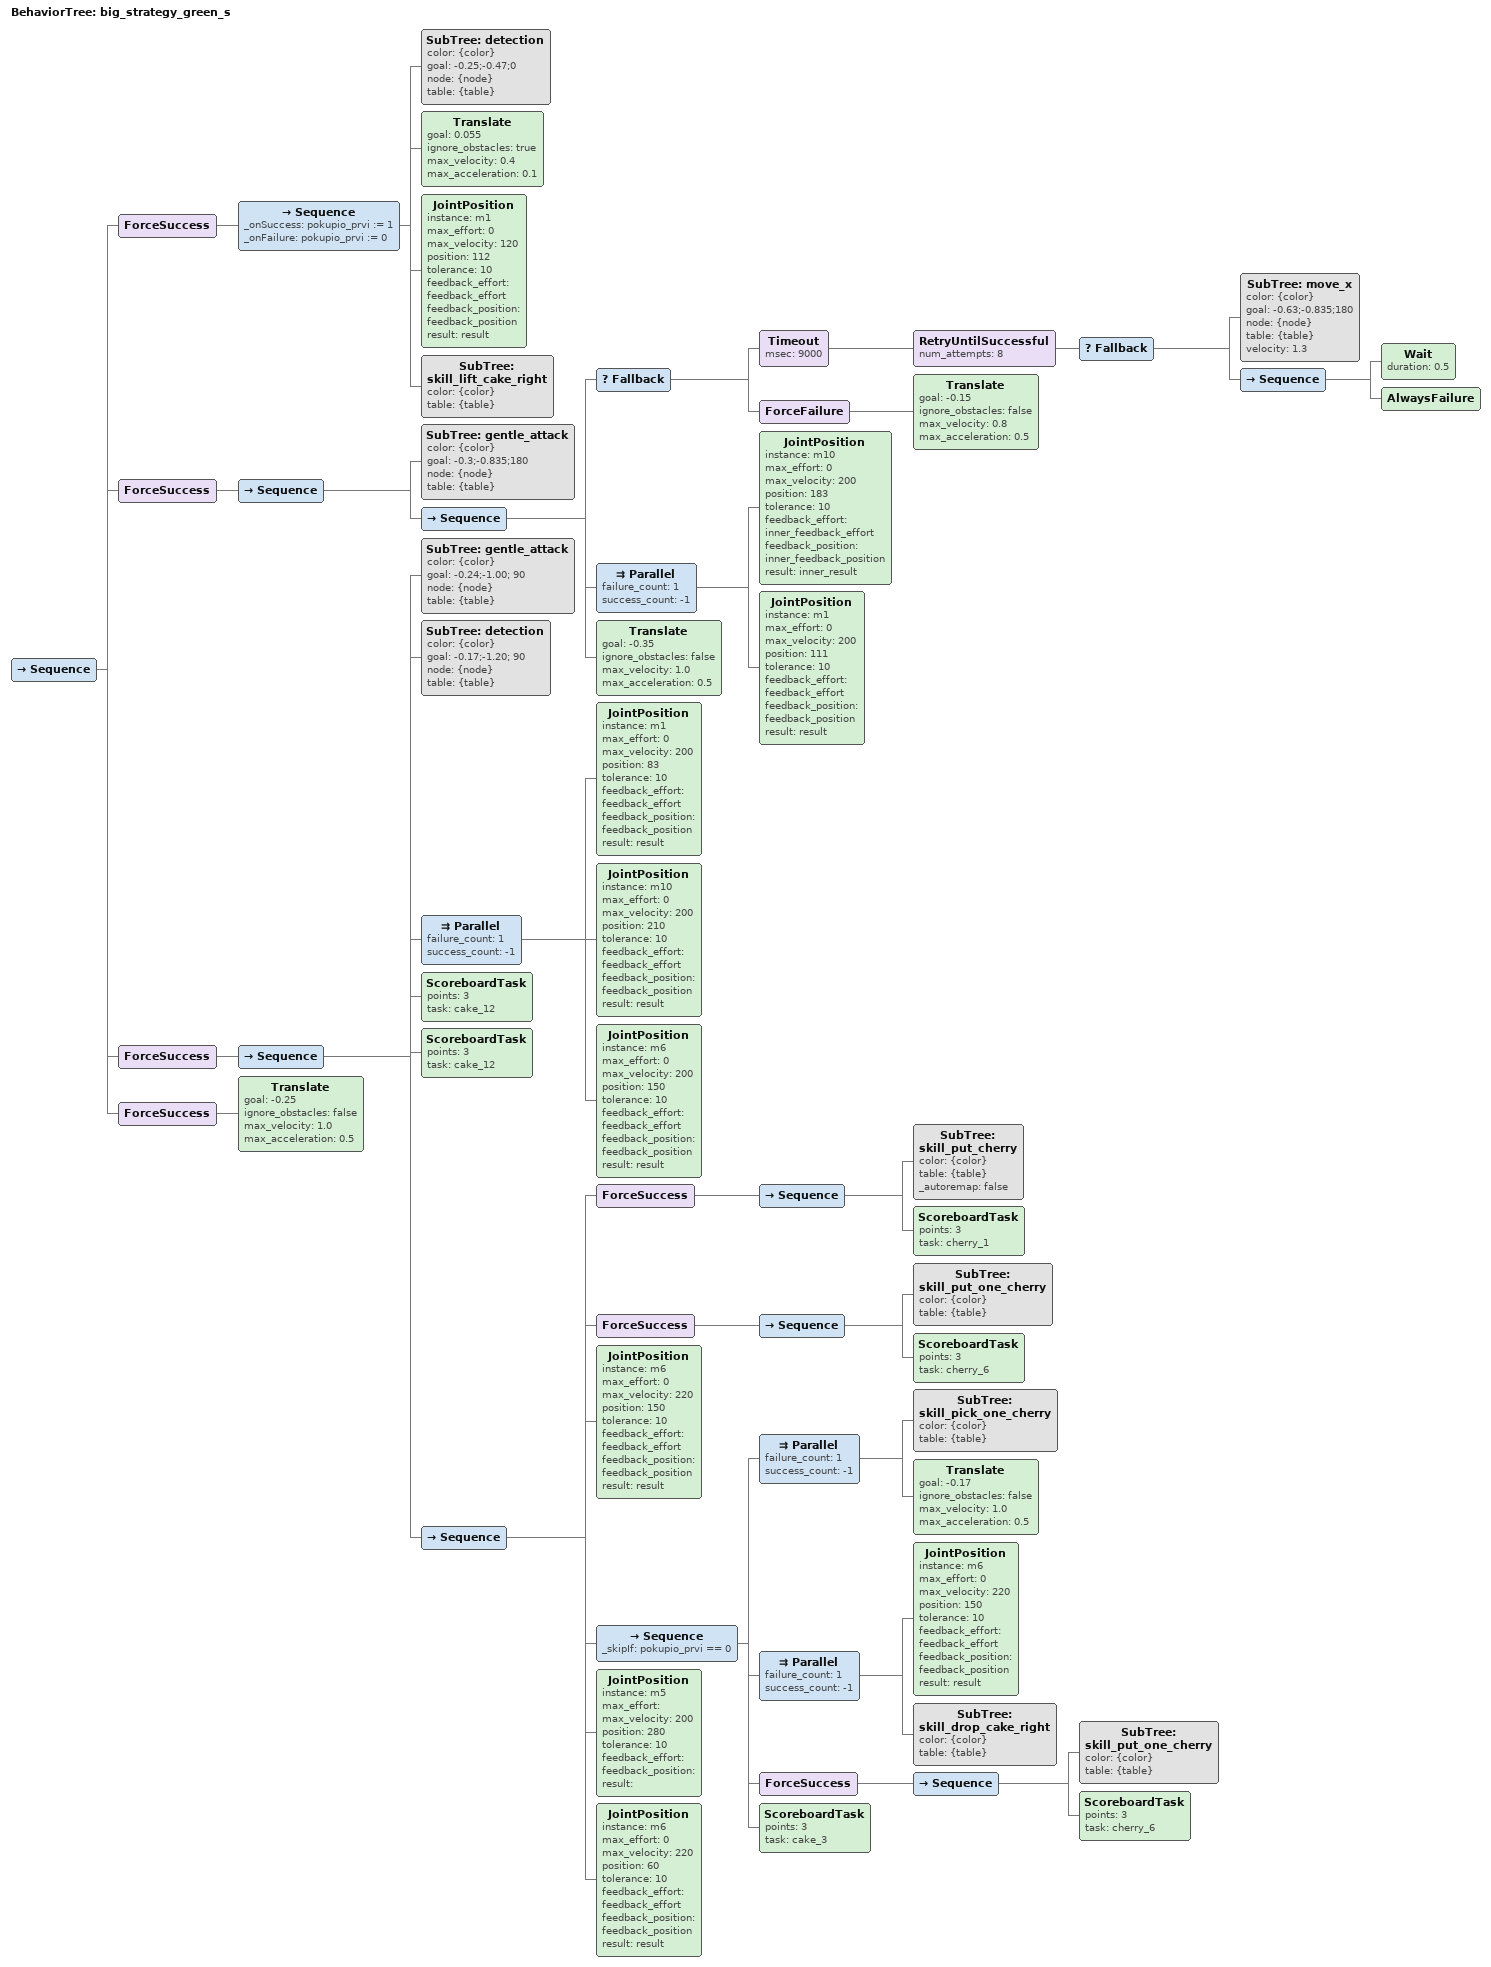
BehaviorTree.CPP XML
<?xml version="1.0" encoding="UTF-8"?>
<root BTCPP_format="4">
  <BehaviorTree ID="big_strategy_green_s">
    <Sequence>
      <ForceSuccess>
        <Sequence _onSuccess="pokupio_prvi := 1"
                  _onFailure="pokupio_prvi := 0">
          <SubTree ID="detection"
                   color="{color}"
                   goal="-0.25;-0.47;0"
                   node="{node}"
                   table="{table}"/>
          <Translate goal="0.055"
                     ignore_obstacles="true"
                     max_velocity="0.4"
                     max_acceleration="0.1"/>
          <JointPosition instance="m1"
                         max_effort="0"
                         max_velocity="120"
                         position="112"
                         tolerance="10"
                         feedback_effort="feedback_effort"
                         feedback_position="feedback_position"
                         result="result"/>
          <SubTree ID="skill_lift_cake_right"
                   color="{color}"
                   table="{table}"/>
        </Sequence>
      </ForceSuccess>
      <ForceSuccess>
        <Sequence>
          <SubTree ID="gentle_attack"
                   color="{color}"
                   goal="-0.3;-0.835;180"
                   node="{node}"
                   table="{table}"/>
          <Sequence>
            <Fallback>
              <Timeout msec="9000">
                <RetryUntilSuccessful num_attempts="8">
                  <Fallback>
                    <SubTree ID="move_x"
                             color="{color}"
                             goal="-0.63;-0.835;180"
                             node="{node}"
                             table="{table}"
                             velocity="1.3"/>
                    <Sequence>
                      <Wait duration="0.5"/>
                      <AlwaysFailure/>
                    </Sequence>
                  </Fallback>
                </RetryUntilSuccessful>
              </Timeout>
              <ForceFailure>
                <Translate goal="-0.15"
                           ignore_obstacles="false"
                           max_velocity="0.8"
                           max_acceleration="0.5"/>
              </ForceFailure>
            </Fallback>
            <Parallel failure_count="1"
                      success_count="-1">
              <JointPosition instance="m10"
                             max_effort="0"
                             max_velocity="200"
                             position="183"
                             tolerance="10"
                             feedback_effort="inner_feedback_effort"
                             feedback_position="inner_feedback_position"
                             result="inner_result"/>
              <JointPosition instance="m1"
                             max_effort="0"
                             max_velocity="200"
                             position="111"
                             tolerance="10"
                             feedback_effort="feedback_effort"
                             feedback_position="feedback_position"
                             result="result"/>
            </Parallel>
            <Translate goal="-0.35"
                       ignore_obstacles="false"
                       max_velocity="1.0"
                       max_acceleration="0.5"/>
          </Sequence>
        </Sequence>
      </ForceSuccess>
      <ForceSuccess>
        <Sequence>
          <SubTree ID="gentle_attack"
                   color="{color}"
                   goal="-0.24;-1.00; 90"
                   node="{node}"
                   table="{table}"/>
          <SubTree ID="detection"
                   color="{color}"
                   goal="-0.17;-1.20; 90"
                   node="{node}"
                   table="{table}"/>
          <Parallel failure_count="1"
                    success_count="-1">
            <JointPosition instance="m1"
                           max_effort="0"
                           max_velocity="200"
                           position="83"
                           tolerance="10"
                           feedback_effort="feedback_effort"
                           feedback_position="feedback_position"
                           result="result"/>
            <JointPosition instance="m10"
                           max_effort="0"
                           max_velocity="200"
                           position="210"
                           tolerance="10"
                           feedback_effort="feedback_effort"
                           feedback_position="feedback_position"
                           result="result"/>
            <JointPosition instance="m6"
                           max_effort="0"
                           max_velocity="200"
                           position="150"
                           tolerance="10"
                           feedback_effort="feedback_effort"
                           feedback_position="feedback_position"
                           result="result"/>
          </Parallel>
          <ScoreboardTask points="3"
                          task="cake_12"/>
          <ScoreboardTask points="3"
                          task="cake_12"/>
          <Sequence>
            <ForceSuccess>
              <Sequence>
                <SubTree ID="skill_put_cherry"
                         color="{color}"
                         table="{table}"
                         _autoremap="false"/>
                <ScoreboardTask points="3"
                                task="cherry_1"/>
              </Sequence>
            </ForceSuccess>
            <ForceSuccess>
              <Sequence>
                <SubTree ID="skill_put_one_cherry"
                         color="{color}"
                         table="{table}"/>
                <ScoreboardTask points="3"
                                task="cherry_6"/>
              </Sequence>
            </ForceSuccess>
            <JointPosition instance="m6"
                           max_effort="0"
                           max_velocity="220"
                           position="150"
                           tolerance="10"
                           feedback_effort="feedback_effort"
                           feedback_position="feedback_position"
                           result="result"/>
            <Sequence _skipIf="pokupio_prvi == 0">
              <Parallel failure_count="1"
                        success_count="-1">
                <SubTree ID="skill_pick_one_cherry"
                         color="{color}"
                         table="{table}"/>
                <Translate goal="-0.17"
                           ignore_obstacles="false"
                           max_velocity="1.0"
                           max_acceleration="0.5"/>
              </Parallel>
              <Parallel failure_count="1"
                        success_count="-1">
                <JointPosition instance="m6"
                               max_effort="0"
                               max_velocity="220"
                               position="150"
                               tolerance="10"
                               feedback_effort="feedback_effort"
                               feedback_position="feedback_position"
                               result="result"/>
                <SubTree ID="skill_drop_cake_right"
                         color="{color}"
                         table="{table}"/>
              </Parallel>
              <ForceSuccess>
                <Sequence>
                  <SubTree ID="skill_put_one_cherry"
                           color="{color}"
                           table="{table}"/>
                  <ScoreboardTask points="3"
                                  task="cherry_6"/>
                </Sequence>
              </ForceSuccess>
              <ScoreboardTask points="3"
                              task="cake_3"/>
            </Sequence>
            <JointPosition instance="m5"
                           max_effort=""
                           max_velocity="200"
                           position="280"
                           tolerance="10"
                           feedback_effort=""
                           feedback_position=""
                           result=""/>
            <JointPosition instance="m6"
                           max_effort="0"
                           max_velocity="220"
                           position="60"
                           tolerance="10"
                           feedback_effort="feedback_effort"
                           feedback_position="feedback_position"
                           result="result"/>
          </Sequence>
        </Sequence>
      </ForceSuccess>
      <ForceSuccess>
        <Translate goal="-0.25"
                   ignore_obstacles="false"
                   max_velocity="1.0"
                   max_acceleration="0.5"/>
      </ForceSuccess>
    </Sequence>
  </BehaviorTree>

</root>
